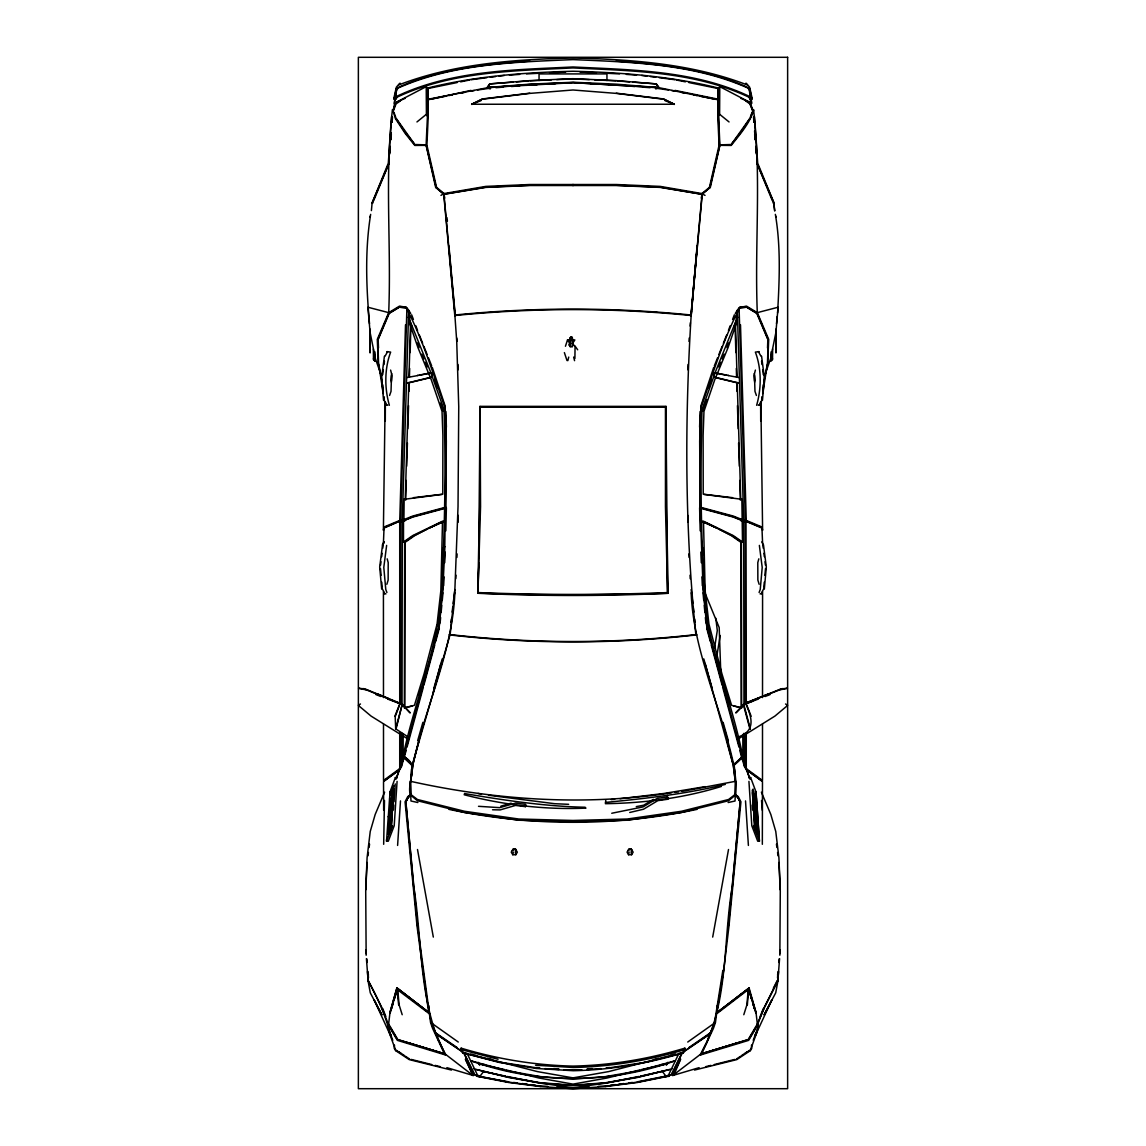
<?xml version="1.0" encoding="UTF-8"?>
<svg xmlns="http://www.w3.org/2000/svg" width="1146" height="1146" viewBox="0 0 1146 1146"><rect width="100%" height="100%" fill="white"/><g stroke="black" fill="none" stroke-linecap="round" stroke-linejoin="round"><path stroke-width="1.5" d="M370.115 330.779L370.086 352.954L369.929 328.959M426.656 529.323L414.694 535.64L405.555 542.001L403.492 542.001L403.507 520.785L411.572 517.19M405.068 542.029L404.81 706.065M665.941 440.007L666.084 406.429L479.916 406.415L479.544 506.618L477.767 593.27C541.199 596.221 604.816 596.221 668.233 593.27L666.471 506.618L666.084 406.429L666.915 557.486M762.505 724.043L762.491 780.469L746.275 768.665L746.275 732.953M762.52 697.585L762.577 591.623M762.606 543.519L761.961 528.005L746.275 521.487L743.797 521.43M401.974 733.268L401.902 758.294L400.642 767.949L400.642 734.3M402.045 704.675L402.303 519.768L408.621 311.798M403.12 757.363L403.177 734.457M404.352 708.042L404.61 542.001L413.749 535.64L443.631 521.201M385.357 401.802L385.271 420.869L385.271 405.784L383.881 397.06M444.634 198.129L444.075 193.559L436.569 187.371L426.914 145.256L428.246 116.033L428.045 87.956C475.404 76.18 524.137 72.499 572.785 71.253L573.215 71.253C621.863 72.485 670.596 76.18 717.955 87.956L717.854 104.501M719.889 144.854L731.177 144.511L740.817 132.363L750.386 117.809L753.065 110.517L749.011 101.908L719.774 86.623L719.602 114.271L718.556 116.348L719.889 144.854L709.875 187.5L702.04 194.29L690.866 315.866M776.071 328.959L775.928 352.954L775.885 330.779M454.862 592.811C452.512 652.146 425.338 706.366 413.133 763.866L410.741 781.099L410.726 795.439L408.277 796.971L405.856 801.742L413.663 886.889M718.041 105.174L719.444 145.341L731.22 145.442C739.7 134.512 749.498 123.811 753.638 110.345L752.593 110.933L750.773 103.527L749.326 89.23M762.334 844.301L762.477 781.486L746.418 769.553C741.806 745.731 741.462 763.852 732.867 763.866L703.816 658.936M772.633 348.957L772.519 359.701L770.929 361.219L771.029 351.937M445.851 507.778L446.324 441.224L445.164 407.761C433.059 374.011 422.716 338.872 405.928 307.2L399.453 306.14L388.709 312.643L377.292 339.374L378.295 363.024M665.396 1076.853L667.975 1075.679L665.625 1076.151M737.379 737.279C755.816 731.306 752.406 718.227 745.545 703.372L768.336 694.003M574.905 358.569L575.063 346.106L577.67 349.788M683.46 1051.827L710.047 1033.606L712.64 1028.248M410.139 733.111L403.865 756.904C420.296 764.067 406.529 782.016 410.311 794.88L417.43 800.725L464.502 812.485L518.751 820.235L573 821.696L627.249 820.235L681.498 812.485L728.584 800.725L735.689 794.88L735.861 781.286L734.07 764.267L732.867 763.866M385.113 403.836L383.394 530.312L384.053 526.988L399.753 520.442L402.217 520.413M393.98 97.797L394.84 100.246L397.404 97.023C451.868 71.367 513.737 70.851 572.785 67.929L573.215 67.929C632.263 70.851 694.132 71.367 748.596 97.023L751.174 100.246L752.02 97.797L749.656 87.211L747.951 85.205C692.471 63.718 632.191 59.477 573.244 57.988L572.756 57.988C513.809 59.477 453.53 63.703 398.049 85.205L396.344 87.211L393.98 97.797L394.84 100.246M391.087 809.978L392.161 791.141L393.766 789.035M442.757 555.28L442.915 548.203M444.791 546.757L446.209 441.11L445.02 407.518M445.823 530.813L446.381 507.764M458.071 522.332L458.228 515.342M391.402 380.73L391.545 375.473M399.753 520.442L405.512 324.791M400.642 704.217L400.656 520.456L406.916 307.715L408.649 310.322M408.964 377.22L410.555 322.828L411.973 326.954M409.423 377.206L409.681 368.41M410.139 352.596L410.855 327.971M492.536 809.764L500.114 809.921L515.542 805.423L525.427 806.655L525.484 804.349L515.6 803.102L499.656 807.658L478.512 806.311M403.893 520.27L404.137 499.312L442.112 494.399M405.24 499.312L408.807 382.52M405.684 500.114L406.271 480.461M406.701 466.178L407.417 442.986M407.847 428.762L408.549 405.641M408.993 391.416L409.265 382.52M432.171 374.097L432.085 377.02L406.945 383.093M478.928 562.815L477.767 593.27M479.1 557.486L479.916 406.415L480.059 440.007M668.233 593.27C605.16 595.003 541.284 595.691 477.954 592.998L480.546 506.618L480.059 406.701L665.941 406.701L480.546 407.174M699.604 427.186L700.12 411.5M409.165 310.509L408.635 317.528L430.28 371.175L443.975 409.409C446.038 467.926 444.691 526.558 441.955 585.033C440.179 647.762 411.615 705.607 401.1 766.76M762.677 393.565L767.448 363.898L768.25 339.918L757.305 313.689L746.59 307.171L740.015 308.274L739.542 307.472L746.547 306.14L757.291 312.643L768.708 339.374L767.705 363.024M386.617 839.431L386.546 841.178L388.308 841.207L394.21 825.75L397.075 781.371M408.635 317.528L408.893 310.681L410.726 313.431M767.519 347.997L767.849 339.488L756.675 313.116L746.003 306.641L739.542 307.472M687.815 369.786L688.044 364.471M365.717 889.826L367.092 857.681L370.23 831.495L375.186 814.462L384.626 792.173M396.072 88.887L395.699 99.458M444.906 546.728L443.015 585.85L439.133 626.59L423.203 685.48M443.66 585.749L444.075 576.896M444.72 562.715L445.192 552.086M570.207 346.694L570.55 339.202L571.84 337.067L573.172 345.061L572.183 346.694L570.207 346.694L569.204 345.061L569.891 338.127L571.84 337.067M455.134 315.866L443.96 194.29L436.139 187.5L426.126 144.854L427.959 105.174M776.157 217.196L776.2 216.379M367.092 862.48L365.717 891.087L366.147 955.248M778.549 971.579L777.862 980.947L764.482 1007.506L757.105 1024.295L757.42 1025.541L748.667 1040.353L700.621 1054.936L700.664 1054.019L748.18 1039.58L756.374 1025.656M700.808 1054.048L672.731 1075.507L680.337 1059.262L671.757 1074.518L667.96 1076.352M389.583 798.92L389.955 792.058L395.37 777.561L397.247 777.532M404.151 756.188L412.316 764.64L450.163 634.44L454.876 589.56L458.028 506.618L458.744 406.672L456.71 341.121L454.862 315.021C533.434 307.142 612.58 307.142 691.153 315.021L691.153 315.522C684.678 421.642 684.821 528.635 695.837 634.44M409.738 317.356L409.437 322.828L417.975 347.696L431.369 380.042L442.027 411.342L442.886 435.451L442.786 494.198L413.377 497.679M455.793 578.73L455.979 575.177M456.925 557.429L457.111 553.89M777.547 978.011L777.833 972.868M392.161 791.141L390.242 830.621M391.56 810.007L392.534 793.619M396.674 89.23L393.407 110.933L392.462 109.529C384.512 177 391.445 244.915 388.709 312.643L367.923 307.243L370.086 332.369L375.401 358.712L380.859 374.212M390.872 139.568L391.302 132.578M391.961 122.106L391.66 116.563L388.293 163.248L371.977 203.401M392.806 805.036L393.723 790.196L391.173 797.688M390.686 823.745L391.345 813.445M392.777 804.607L391.474 824.876L388.021 833.901L390.628 798.762M394.081 801.699L395.227 783.878M397.605 845.433L400.484 800.896M390.987 139.683L391.33 134.44M392.118 122.192L392.462 116.949M393.536 792.588L391.087 829.589M393.379 809.964L393.708 805.036M367.465 971.579L368.138 980.947C378.094 998.252 385.858 1016.617 390.671 1035.54L388.422 1029.337M695.307 269.109L702.297 193.703M389.855 795.166L389.955 792.058M391.531 795.152L392.935 789.093M388.293 816.883L389.525 798.905M388.265 816.468L386.546 841.178L392.534 825.765M388.881 833.629L391.431 798.92M389.139 831.781L391.56 798.791M394.51 1045.08L394.267 1048.475L395.785 1050.724L409.265 1059.62L451.495 1070.063M688.99 341.408L689.233 338.013M690.121 326.094L690.365 322.685M383.666 844.301L384.483 800.452M389.783 153.306L390.213 148.178M735.861 733.111L742.135 756.904L733.684 764.64L733.512 763.866L733.368 765.055L735.259 781.099L735.288 795.439L737.723 796.971L740.144 801.742L732.337 886.889M779.581 958.629L777.919 980.117L764.482 1006.89L757.449 1024.796L748.61 1039.494L700.636 1054.091L706.409 1042.717M779.853 955.248L780.283 891.087L778.908 862.48M691.153 315.021L697.069 246.089M697.312 245.674L691.153 315.522C612.58 307.644 533.434 307.644 454.862 315.522M691.153 316.253L691.611 311.01M691.912 307.515L692.685 298.791M693.001 295.296L694.992 272.605M754.641 382.105L754.283 373.625M761.789 400.169L762.09 396.774M762.706 389.998L763.15 384.913M762.462 400.269L764.425 378.252L761.589 356.191M763.823 587.21L764.282 582.125M764.883 575.335L765.499 568.559M764.339 589.015L766.316 566.955L763.48 544.909L761.846 541.886M372.106 202.971L371.404 210.592M605.776 800.152L605.417 803.69C644.553 803.102 683.89 798.046 721.35 786.443M443.144 585.663L439.276 626.246L409.896 733.655M440.121 622.851L440.623 617.551M441.138 612.25L441.812 605.188M442.313 599.888L442.986 592.826M728.369 926.14L740.158 802.057L737.752 797.244L735.001 795.754L735.288 794.393M776.487 323.659L777.217 316.54M777.59 312.973C779.423 280.197 780.927 246.877 775.355 214.359M732.122 887.276C723.627 938.058 728.054 993.453 707.139 1041.299M389.411 154.753L390.285 146.373M747.35 1004.927L748.653 988.511L716.694 1012.921L715.448 1022.504L713.471 1028.277L701.366 1054.291M410.769 776.028L411.529 769.081M629.727 812.485L643.536 809.219L657.818 800.639L667.703 799.263L667.402 795.453M667.703 799.263L667.874 797.731M401.243 767.619L402.06 758.58M450.865 622.45L451.295 618.998M452.126 612.064L452.77 606.879M453.186 603.412L454.876 589.56M778.764 962.454L779.208 958.944M779.853 953.673L780.283 950.163M388.107 1024.28L388.895 1024.295L388.208 1028.492L389.855 1034.265L395.785 1050.724M410.741 781.099L412.889 764.454L418.935 740.889M384.411 356.191L381.575 378.237L383.552 400.283M382.678 374.742L383.337 369.657M383.996 364.571L384.426 361.176M391.717 373.625L391.359 382.105M380.572 565.164L381.016 561.769M381.661 556.684L382.105 553.289M382.764 548.203L383.194 544.823M386.632 545.396L383.795 567.428L385.772 589.474L386.904 592.496M701.567 198.258L702.025 194.734M367.995 855.804L368.439 852.481M369.112 847.481L369.556 844.144M439.591 1042.717L445.379 1054.091L397.39 1039.494L388.551 1024.796L389.998 1012.391L396.903 987.967L429.306 1012.921L431.24 1022.39L438.875 1041.299M684.792 1049.578L684.864 1048.16C648.607 1059.062 611.09 1065.293 573.215 1066.095L572.785 1066.095C534.91 1065.293 497.393 1059.062 461.136 1048.16L462.54 1052.773L499.37 1062.471L536.185 1068.459L573.215 1070.722C610.646 1069.934 647.662 1063.545 683.46 1052.773L684.792 1049.578C648.564 1060.48 611.076 1066.697 573.215 1067.485L535.54 1065.221M748.768 777.532L750.644 777.561L756.045 792.058L756.417 798.92M757.449 1024.796L756.002 1012.391L749.112 987.967L716.694 1012.921L723.785 969.76L728.956 926.283L740.932 801.799L738.225 796.585L735.689 794.88M722.868 970.275L714.474 1023.092L710.047 1033.606M744.771 767.619C736.964 719.301 718.213 672.802 707.856 624.871C700.335 553.36 700.235 481.22 702.025 409.409L715.72 371.175L737.365 317.528L737.107 310.681L735.274 313.431M714.588 647.777L717.296 630.529L715.82 618.224M762.119 397.06L760.729 405.784L760.729 420.869L760.643 401.802M716.837 1008.38L717.339 1005.314M716.909 655.655L720.189 635.457M777.604 975.002L778.177 971.564M728.512 849.515L712.697 937.084M778.062 980.202L775.713 992.837L764.053 1014.969L771.716 1000.243L755.329 1035.54L757.578 1029.337M394.152 103.269L395.026 98.427M395.614 95.19L396.502 90.348L398.049 88.056C452.727 63.732 513.909 62.185 572.785 59.606L573.215 59.606C632.091 62.185 693.273 63.746 747.966 88.056L749.498 90.348L750.386 95.19M370.659 214.359C364.829 250.415 366.276 287.402 369.513 323.659M487.408 87.597L489.714 83.902L529.925 80.607L572.785 78.687L616.075 80.607L656.286 83.902L658.864 87.511L573.215 82.698L487.15 87.511L489.714 83.902L513.021 82.14M700.98 407.518L699.791 441.11L700.263 507.735M512.778 849.587L515.285 848.814L517.333 852.151L515.815 854.73L512.778 854.73L513.308 852.008M628.567 849.587L631.088 848.814L633.136 852.151L631.604 854.73L628.567 854.73L629.111 852.008M567.829 360.675L568.731 357.079M763.795 381.389L767.448 363.898M700.621 1054.936L706.982 1042.144L710.047 1033.062L688.832 1047.616M412.316 764.64L413.133 763.866M705.034 195.393L702.297 193.932L710.319 187.428L719.817 145.671M701.366 198.129L701.939 193.559L709.431 187.371L719.086 145.256L717.754 116.033L717.955 87.956M417.66 740.703L422.903 722.338M755.386 370.086L754.426 373.868L754.97 391.345L756.403 395.47M389.153 159.896L388.924 163.549L373.596 200.808M401.415 766.789L406.185 750.372M407.059 746.991L423.375 686.998M408.621 737.279L395.685 728.856L402.203 704.475L366.534 689.921L358.583 688.374M433.088 692.728L442.184 658.936M372.708 203.243L372.937 202.427M395.986 729.243L402.203 704.475M423.848 685.279L434.778 644.897M435.681 641.531L439.333 628.065M440.881 663.419L433.747 688.674M758.824 558.847L757.793 562.6L757.864 580.091L759.139 584.288M405.856 801.742L408.363 796.857L410.726 795.439M694.505 1070.063L736.735 1059.62L750.215 1050.724L756.159 1034.265L757.793 1028.492L757.42 1025.541M756.446 1033.506L758.122 1027.647L757.893 1024.28M391.56 1008.767L393.006 1003.695M393.952 1000.372L397.676 988.497L429.306 1012.921L430.552 1022.504L432.543 1028.277L444.634 1054.291M390.213 1012.849L397.347 988.511M632.979 82.14L656.286 83.902L658.864 87.511M386.861 584.288L388.136 580.091L388.208 562.6L387.19 558.847M396.903 987.967L389.998 1012.391M418.577 695.378L421.112 687.099M423.146 680.466L424.679 675.495M397.676 988.497L399.095 1004.856L402.203 1014.726M743.797 1014.726L746.906 1004.856L748.324 988.497M565.436 346.264L567.528 339.918L574.862 339.918L573.659 341.823M700.865 405.985L713.7 367.436M754.999 1036.142L756.604 1031.414M702.856 411.342L706.796 399.811M734.042 326.954L735.46 322.828L737.05 377.22M726.922 347.696L728.555 342.912M389.597 395.47L391.03 391.345L391.574 373.868L390.614 370.086M395.972 779.208L403.507 757.535L404.509 757.162M393.665 785.755L391.373 792.301L393.135 787.431M396.659 777.676L403.85 757.406L398.837 771.014M753.065 110.517L752.922 110.002M765.141 374.212L770.599 358.712L775.914 332.369L778.091 307.243L757.291 312.643C754.569 244.915 761.488 177 753.538 109.529L752.593 110.933M753.108 789.021L755.758 830.621M753.237 1040.339L755.629 1033.678L756.159 1034.265M708.557 387.706L711.537 379.441M393.938 109.558L396 103.914L400.484 100.834M750.415 116.863L752.048 112.437M756.632 405.283C761.546 388.322 761.574 368.683 755.357 352.094L759.168 351.664M728.441 330.42L730.217 325.722M732.581 319.476L734.357 314.792M759.096 592.496L760.242 589.474L762.205 567.428L759.368 545.396M415.253 145.055L426.556 145.341L414.795 145.442L405.111 133.308L395.456 118.64L392.949 110.517L395.542 103.684L396.989 101.908L426.226 86.623L427.816 88.543L457.182 82.541M389.726 831.867L391.66 826.939M760.199 1016.416L763.279 1008.552M394.84 716.279L400.026 703.214M714.359 365.832L717.582 357.753M718.871 354.529L722.095 346.45M723.384 343.227L726.607 335.148M372.235 202.484L388.924 163.549M719.444 145.341L730.561 144.854M718.886 367.107L720.891 362.251M722.238 359.027L724.243 354.171M683.46 1051.541L684.864 1048.16M750.301 99.458L749.928 88.887M680.681 1059.233L673.791 1075.163M525.427 806.655L526.114 805.223M384.211 780.97L397.619 771.215M666.342 1065.236L667.789 1062.328M529.739 93.184L482.28 98.957L471.651 104.243L674.349 104.243L663.72 98.957L616.262 93.184M773.335 988.267L777.26 980.475M384.154 541.886L382.535 544.923L384.154 541.886L382.535 544.923L379.684 566.955L381.661 589.001M760.973 401.702L759.354 404.753L760.242 404.853L758.194 405.197M763.68 588.901L761.231 593.485L762.133 593.585L760.085 593.915M671.757 1074.518L682.515 1052.558L709.818 1034.15M385.085 356.091L387.649 351.564M405.928 307.2L405.999 308.274L399.424 307.171L388.695 313.689L377.765 339.918L378.567 363.898L383.323 393.565M631.604 854.73L631.088 852.008L632.076 850.418L629.111 848.814L627.063 852.151L628.567 854.73M569.204 345.061L570.207 343.428M515.815 854.73L515.285 852.008L516.273 850.418L513.308 848.814L511.259 852.151L512.778 854.73M740.072 307.214C723.284 338.887 712.941 374.011 700.836 407.761L699.676 441.224L700.149 507.778L702.985 585.85L706.867 626.59L722.797 685.48M751.174 100.246L752.02 97.797M749.871 118.339L731.807 143.708M737.351 310.322L739.084 307.715L745.344 520.456L745.358 704.217M745.717 769.482L746.275 768.665M750.215 1050.724L751.733 1048.475L751.49 1045.08M388.551 1024.796L381.532 1006.89L368.081 980.117L366.419 958.629M735.918 713.013L745.545 703.372L779.466 689.921L787.431 688.374M719.344 529.323L731.32 535.64L740.459 542.001L742.508 542.001L741.863 499.312L703.902 494.399M505.587 1076.151L483.54 1071.596L479.902 1076.366L477.782 1076.266L474.602 1074.461L463.858 1052.529L467.024 1053.289L477.452 1075.005L479.902 1076.366L507.922 1082.053L540.468 1086.222M736.033 712.454L743.51 704.461M719.774 86.623L718.184 88.543L688.818 82.541M487.15 87.511L529.968 84.145L573.215 82.24L616.032 84.145L658.592 87.597M389.855 1034.265L390.385 1033.678L392.763 1040.339M739.829 750.372L741.634 757.449L741.849 756.188M398.55 84.518L400.026 83.142M770.986 360.302L772.576 358.798M733.855 765.514L742.493 757.535L750.043 779.208M756.99 833.443L757.878 833.428L755.372 798.762M753.223 804.607L754.526 824.876L757.878 833.428M462.54 1052.773L499.556 1062.127L539.766 1068.316M787.173 705.821L774.925 716.092L738.798 738.583M416.958 121.949L426.412 114.271L426.226 86.623M390.213 829.718L389.769 830.592M735.001 794.536L728.584 799.493L681.498 811.268L627.249 819.018L573 820.464L518.751 819.018L464.502 811.268L417.43 799.493L410.726 794.393M717.382 1012.233L749.112 987.967M717.21 1013.379L748.596 989.37L755.801 1012.849M745.631 702.928L743.969 704.016M399.582 769.553L383.523 781.486L383.666 810.322M687.743 1042.029L714.474 1023.092M403.492 542.001L412.632 535.64L442.514 521.201L440.852 590.663L437.056 624.097L424.077 673.834L414.422 705.334L404.853 707.626M399.725 732.953L399.725 768.665L383.523 780.469L383.495 724.043M410.311 794.88L407.775 796.585L405.068 801.799L417.044 926.283L428.618 1012.233M741.691 1055.466L747.35 1051.756M736.42 1059.019L740.832 1056.125M745.244 1053.231L749.656 1050.338L748.768 1050.825M512.319 850.418L515.285 848.814L515.815 849.587M628.108 850.418L631.088 848.814L631.604 849.587M653.363 799.349L643.708 805.208L636.288 806.612M358.369 705.234L360.46 703.988M637.72 1082.411L668.218 1076.266L671.413 1074.461L682.142 1052.529L678.976 1053.289L668.548 1075.005L666.098 1076.366L638.078 1082.053L605.546 1086.222M640.428 1076.151L663.448 1071.052M440.966 195.393L443.703 193.703M471.765 104.472L482.28 99.215L529.724 93.399L573 89.99L616.276 93.399L663.72 99.215L674.235 104.472M392.949 110.517L392.734 111.219M754.039 122.106L754.355 116.563L757.707 163.248L773.65 202.068L774.725 211.022L773.765 202.484L757.076 163.549L772.404 200.808M401.043 520.957L403.249 520.255M757.076 163.549L756.847 159.896M443.373 521.616L429.65 527.733L443.087 521.845M396.989 101.908L405.097 98.384M400.642 521.487L405.068 520.785M787.058 688.116L779.824 689.419L746.605 702.598M400.656 520.456L403.249 519.768M384.712 527.489L400.112 520.943L384.039 528.005L383.394 543.519M702.04 194.29L660.196 187.4L616.276 185.523L529.724 185.523L485.818 187.4L443.96 194.29M655.727 88.944L658.893 87.669L718.084 99.817M403.521 519.754L412.746 516.058L445.808 507.177M403.507 520.785L412.718 517.075L445.794 508.194M471.651 104.243L480.976 100.662M748.109 702.942L752.664 701.209M747.249 703.243L758.423 699.017M765.041 696.51L770.012 694.619M778.506 689.978L783.09 688.502M745.989 83.142L747.464 84.518M508.28 1082.411L477.553 1076.423L474.243 1074.518L465.677 1059.262L473.269 1075.507L446.854 1067.657M700.636 1054.091L738.454 1042.559M699.146 1067.657L672.731 1075.507M436.569 187.371L435.681 187.428L426.183 145.671M500.874 806.154L511.159 803.16M413.104 516.574L442.872 508.509M410.999 794.536L410.999 795.754L408.248 797.244L405.856 802.057L417.631 926.14L429.306 1012.921L397.404 988.31M674.278 1061.096C608.956 1084.288 537.059 1084.288 471.722 1061.096M675.381 1060.723L638.136 1070.937L605.475 1076.624L573 1079.059L540.525 1076.624L507.864 1070.937L470.619 1060.723M669.35 1055.91L608.626 1071.596L573 1077.885L537.388 1071.596L476.65 1055.91M653.464 1059.735L658.578 1058.388M670.525 1055.237L675.639 1053.89M405.956 707.626L412.388 705.965M407.847 383.093L431.311 377.406M669.508 1069.59L637.72 1077.412L605.36 1083.113L573 1085.577L540.654 1083.113L508.28 1077.412L476.492 1069.59M705.864 1066.625L710.892 1065.379M714.245 1064.562L734.744 1059.434M639.84 1069.963L607.051 1078.014L573 1084.13L538.949 1078.014L506.174 1069.963M672.186 1068.846L638.078 1077.054L605.546 1082.741L573 1085.205L540.468 1082.741L507.922 1077.054L473.814 1068.846M641.559 1069.533L667.015 1063.889M705.248 786.629L663.863 793.476L620.029 798.762M750.644 777.561L748.696 777.604M725.346 784.394C686.053 793.992 645.728 798.504 605.532 802.415M697.04 809.363C615.674 826.61 530.326 826.61 448.96 809.363M728.125 802.529L735.03 801.011L735.804 781.243L681.942 791.442M460.635 81.839L469.273 80.077M470.992 90.405L427.916 99.817M407.117 377.535L418.175 375.473M611.749 813.259L643.049 806.927L657.331 798.347L667.23 796.971M638.723 1076.495L605.862 1083.142L573 1087.697L540.153 1083.142L507.277 1076.495M431.97 99L445.579 96.25M448.988 95.562L452.384 94.874M460.893 93.17L464.302 92.482M637.534 1081.795L667.975 1075.679L668.447 1076.423L667.975 1075.679M417.273 375.473L432.214 372.622M419.837 375.157L429.793 373.267M389.64 1025.656L397.82 1039.58L445.336 1054.019L445.379 1054.936L397.347 1040.353L388.58 1025.541M444.075 193.559L485.818 186.397L529.724 184.52L616.276 184.52L660.196 186.397L701.939 193.559M454.862 316.253L443.731 194.218L485.818 187.127L529.724 185.251L616.276 185.251L660.196 187.127L702.326 194.362M659.007 87.827L573 82.569L529.925 84.503L486.993 87.827L428.117 99.258L428.045 87.956M471.106 91.107L474.301 90.563M477.51 90.018L490.646 88.113M710.319 187.428L709.431 187.371M660.841 1064.706L667.645 1063.732M610.36 1085.291L615.459 1084.632M618.854 1084.202L623.94 1083.543M629.039 1082.884L632.434 1082.454M605.36 1086.58L637.52 1082.454M470.992 79.719L486.792 77.699M490.302 77.255L495.573 76.581M499.083 76.137L504.34 75.464M671.513 792.817C584.646 806.068 495.76 800.266 410.196 781.243L410.97 801.011L417.875 802.529M674.994 792.387L678.475 791.972M404.366 757.449L403.507 757.535L412.159 765.514M695.565 634.626C614.227 643.808 531.773 643.808 450.435 634.626M696.926 634.855C614.686 644.21 531.314 644.21 449.089 634.855M611.119 799.622L614.686 799.278M516.402 81.882L528.234 80.965M495.932 87.698L502.979 87.153M511.403 86.509L519.84 85.85M526.587 85.32L537.102 84.747M529.867 61.125C485.059 64.276 439.104 68.889 397.791 87.669L396.029 90.09L394.224 99.315L397.333 96.049C451.853 70.465 513.723 69.892 572.785 66.984L573.215 66.984C632.277 69.892 694.147 70.465 748.667 96.049L751.776 99.315L749.985 90.09L748.223 87.669C706.91 68.889 660.956 64.276 616.147 61.125M509.454 75.106L519.668 74.39M526.487 73.917L538.821 73.272M582.096 1087.454L589.23 1086.995M598.14 1086.408L605.26 1085.95M605.246 1086.594L573 1088.7L540.754 1086.594M587.167 1068.932L592.396 1068.602M606.334 1067.728L609.815 1067.513M581.882 1069.82L564.119 1069.82M587.11 1069.505L601.02 1068.631M606.248 1068.316L646.459 1062.127L683.46 1052.773M668.218 1076.266L666.098 1076.366L662.46 1071.596M549.564 72.8L565.666 72.069M529.925 80.836L551.355 79.876M556.712 79.633L572.785 78.916L589.288 79.633M547.817 84.26L554.951 83.945M667.087 562.815L667.545 592.582C604.544 595.032 541.456 595.032 478.455 592.582M402.203 521.43L399.725 521.487L399.725 702.584M397.318 777.604L395.37 777.561M742.751 519.768L745.344 520.456M404.137 499.312L406.185 499.312M739.815 499.312L741.863 499.312M740.932 520.785L745.358 521.487M395.614 117.809L405.183 132.363L414.823 144.511L426.126 144.854M742.766 520.255L744.972 520.957M743.783 520.413L746.261 520.442L761.947 526.988L762.606 530.312L760.887 403.836M388.122 833.428L389.01 833.443M580.048 72.055L596.45 72.8M607.179 73.272L619.528 73.917M594.645 79.876L616.075 80.836M591.05 83.945L598.198 84.26M608.898 84.747L619.413 85.32M568.66 804.32L554.678 803.704L488.497 795.252M536.185 1067.513L539.666 1067.728M553.618 1068.602L558.833 1068.932M544.98 1068.631L558.904 1069.505M402.031 704.016L366.749 689.62L358.942 688.116M540.74 1085.95L547.874 1086.408M556.784 1086.995L563.904 1087.454M655.927 312.199L656.687 312.242M626.332 74.39L636.546 75.106M617.766 80.965L629.598 81.882M627.85 85.979L634.598 86.509M643.035 87.153L650.069 87.698M655.354 88.113L668.49 90.018M387.806 405.197L385.758 404.853L386.66 404.753L385.027 401.702M385.916 593.915L383.867 593.585L384.77 593.485L382.32 588.901M741.634 757.449L742.493 757.535L747.178 771.014M641.66 75.464L646.917 76.137M650.427 76.581L655.698 77.255M659.208 77.699L675.008 79.719M406.458 307.472L400.011 306.641L389.325 313.116L378.151 339.488L378.481 347.997M732.638 497.679L703.229 494.198L703.114 435.451L703.973 411.342L714.646 380.042L728.025 347.696L736.563 322.828L736.276 317.356M513.566 1082.454L516.961 1082.884M522.06 1083.543L527.16 1084.202M530.555 1084.632L535.655 1085.291M508.48 1082.454L540.654 1086.58M478.355 1063.732L485.159 1064.706M386.832 351.664L390.657 352.094C384.44 368.683 384.454 388.322 389.368 405.283M477.954 793.476L481.463 794.078M671.699 90.563L674.908 91.107M713.786 372.622L728.727 375.473M716.221 373.267L726.177 375.157M681.712 92.482L685.107 93.17M693.617 94.874L697.012 95.562M700.421 96.25L714.03 99M508.466 1081.795L478.04 1076.352M727.839 375.473L738.884 377.535M676.727 80.077L685.365 81.839M675.008 90.405L717.897 99.129M478.999 1063.889L504.441 1069.533M714.689 377.406L738.167 383.093M411.271 1059.434L431.77 1064.562M435.122 1065.379L440.15 1066.625M739.07 383.093L713.915 377.02L713.829 374.097M700.192 507.177L733.268 516.058L742.479 519.754M703.128 508.509L732.896 516.574M700.22 508.194L733.282 517.075L742.508 520.785M733.612 705.965L740.044 707.626M461.208 1049.578L498.08 1059.248M741.147 707.626L731.578 705.334L721.937 673.834L708.944 624.097L705.148 590.663L703.486 521.201L733.368 535.64L742.508 542.001M470.361 1053.89L475.49 1055.237M487.422 1058.388L492.536 1059.735M407.546 1042.559L445.379 1054.091M362.91 688.502L367.494 689.978M445.192 1054.048L472.883 1075.378L465.333 1059.233M472.209 1075.163L473.269 1075.507M375.988 694.619L380.959 696.51M387.592 699.017L398.751 703.243M665.038 100.662L674.349 104.243M570.55 337.067L572.484 338.127L572.183 346.694M487.107 87.669L490.273 88.944M734.428 517.19L742.107 520.27M761.288 527.489L745.903 520.943L746.275 702.584M377.664 694.003L388.952 698.731M740.903 98.384L749.011 101.908M702.369 521.201L732.251 535.64L741.405 542.001L741.648 708.042M702.928 521.845L716.365 527.733L702.641 521.616M745.53 100.834L750.014 103.914L752.077 109.558M397.232 1050.825L396.344 1050.338L400.756 1053.231M482.552 1071.052L483.54 1071.596M574.633 345.877L572.183 343.428M785.54 703.988L787.631 705.234M735.288 795.439L737.637 796.857L740.144 801.742M748.381 771.215L761.789 780.97M407.217 738.583L371.075 716.092L358.827 705.821M405.183 1056.125L409.595 1059.019M398.65 1051.756L404.309 1055.466M457.182 1047.616L435.953 1033.062L436.182 1034.15L463.485 1052.558L474.243 1074.518M413.878 887.276C421.47 935.637 419.321 987.279 435.953 1033.606L462.54 1051.827M431.526 1023.092L458.257 1042.029M428.79 1013.379L397.032 989.399L398.65 1004.927M755.787 829.718L756.274 830.478M568.731 341.823L567.528 339.918M435.681 187.428L443.731 194.218M719.602 114.271L729.042 121.949M402.49 704.461L409.967 712.454M402.533 704.933L410.082 713.013M373.438 358.798L375.071 361.219L373.481 359.701L373.367 348.957M455.234 314.978L448.931 246.089M414.193 143.708L396.129 118.339M737.365 317.528L736.835 310.509M399.725 768.665L400.283 769.482M758.351 351.564L760.915 356.091M426.412 114.271L427.458 116.348M478.226 1062.328L479.673 1065.236M445.379 1054.936L436.182 1034.15M389.554 1033.506L374.284 1000.243L381.947 1014.969L370.287 992.837L367.952 980.202M433.475 1028.449L431.24 1022.39M573.659 357.079L574.561 360.675M761.388 792.173L770.828 814.462L775.77 831.495L778.908 857.681L780.283 889.826M461.136 1048.16L462.54 1051.541M421.757 354.171L423.762 359.027M425.109 362.251L427.114 367.107M704.045 590.663L719.201 627.578L720.762 672.057M419.393 335.148L422.616 343.227M423.905 346.45L427.143 354.529M428.432 357.753L431.655 365.832M745.989 703.214L751.174 716.279M757.807 833.5L754.469 824.762M754.34 826.939L756.274 831.867M382.721 1008.552L385.801 1016.416M411.643 314.792L413.42 319.476M415.783 325.722L417.559 330.42M393.966 112.437L395.585 116.863M746.418 769.553L749.355 777.676M434.463 379.441L437.443 387.706M393.078 110.002L393.407 110.933M417.445 342.912L419.078 347.696M440.336 403.106L443.144 411.342M754.827 797.688L752.277 790.196L753.208 805.036M389.396 1031.414L391.001 1036.142M432.3 367.436L445.149 405.985M564.376 352.61L566.998 360.546M748.596 988.31L756.002 1012.391M712.253 688.674L705.119 663.419M723.097 722.338L728.34 740.703M741.577 757.134L744.585 766.789M721.335 675.495L722.854 680.466M724.888 687.099L727.424 695.378M748.653 988.511L752.034 1000.329M748.682 988.611L752.048 1000.372M736.104 733.655L706.724 626.246L702.856 585.663M722.625 686.998L738.941 746.991M773.077 202.427L773.292 203.243M706.681 628.065L710.319 641.531M711.222 644.897L722.152 685.279M743.468 704.933L750.014 729.243M743.797 704.475L750.315 728.856M733.684 764.64C721.221 706.881 693.516 652.475 691.153 592.811M727.065 740.889L733.111 764.454L735.259 781.099M378.567 363.898L382.205 381.389M400.369 702.928L395.198 716.622L395.685 728.856M753.481 825.765L759.383 841.236L756.489 798.905M750.974 98.427L751.862 103.269M433.317 937.084L417.502 849.515M367.837 971.564L368.41 975.002M428.676 1005.314L429.163 1008.38M776.444 844.144L776.888 847.481M777.561 852.481L778.019 855.804M443.975 194.734L444.433 198.258M446.954 217.625L447.413 221.149M761.574 361.176L762.018 364.571M762.663 369.657L763.322 374.742M762.806 544.823L763.25 548.203M763.909 553.289L764.339 556.684M764.998 561.769L765.428 565.164M365.717 950.163L366.147 953.673M366.792 958.944L367.236 962.454M691.138 589.56L692.814 603.412M693.244 606.879L693.874 612.064M694.72 618.998L695.135 622.45M743.955 758.58L744.9 766.76M734.471 769.081L735.231 776.028M755.715 146.373L756.589 154.753M703.014 592.826L703.687 599.888M704.203 605.188L704.876 612.25M705.377 617.551L705.893 622.851M382.85 384.913L383.308 389.998M383.91 396.774L384.211 400.169M380.501 568.559L381.117 575.335M381.718 582.125L382.177 587.21M755.787 148.178L756.217 153.306M761.517 800.452L762.334 810.322M456.767 338.013L457.025 341.408M754.569 798.92L757.119 833.629M754.44 798.791L756.861 831.781M752.464 792.588L754.913 829.589M753.538 116.949L753.882 122.192M754.67 134.44L755.013 139.683M754.655 813.445L755.314 823.745M752.306 805.036L752.621 809.964M748.94 781.371L751.805 825.75L757.707 841.207L759.454 841.178L756.045 792.058M745.516 800.896L748.395 845.433M754.584 130.83L755.128 139.568M753.466 793.619L754.44 810.007M754.913 809.978L753.839 791.141M369.8 216.379L369.843 217.196M368.167 972.868L368.453 978.011M688.904 553.89L689.09 557.429M690.035 575.177L690.221 578.73M700.808 552.086L701.295 562.715M701.939 576.896L702.34 585.749M457.97 364.471L458.185 369.786M445.88 411.5L446.396 427.186M737.207 382.52L740.76 499.312M736.735 382.52L737.007 391.416M737.451 405.641L738.153 428.762M738.597 442.986L739.299 466.178M739.729 480.461L740.33 500.114M667.545 592.582L665.454 506.618L665.454 407.174M740.502 324.791L746.261 520.442M735.145 327.971L735.861 352.596M736.319 368.41L736.577 377.206M754.455 375.473L754.598 380.73M737.379 311.798L743.697 519.768L743.955 704.675M699.619 507.764L700.177 530.813M687.772 515.342L687.944 522.332M703.085 548.203L703.243 555.28M427.888 94.832L428.146 104.501M374.971 351.937L375.029 360.302M744.026 733.268L744.098 758.294L745.358 767.949L745.358 734.3M742.823 734.457L742.895 757.363M741.19 706.065L740.946 542.029M383.423 591.623L383.48 697.585M606.95 80.535L606.95 73.917L539.05 73.917L539.05 80.535M573.215 184.52L573.215 185.523M572.785 184.52L572.785 185.523M390.987 792.903L390.886 795.453L393.737 785.44L390.987 792.903M464.617 793.562L464.202 794.765C503.853 804.95 544.966 809.936 585.907 808.116L585.09 807.242C544.622 806.383 504.469 800.309 464.617 793.562M408.936 317.113L408.463 317.686L408.936 317.113M571.195 337.311L569.891 338.127L571.84 339.202L571.195 337.311M787.631 57.3L358.369 57.3L358.369 1088.7L787.631 1088.7L787.631 57.3M737.064 317.113L737.537 317.686L737.064 317.113M754.44 1008.767L752.994 1003.695L754.455 1008.767"/></g></svg>
